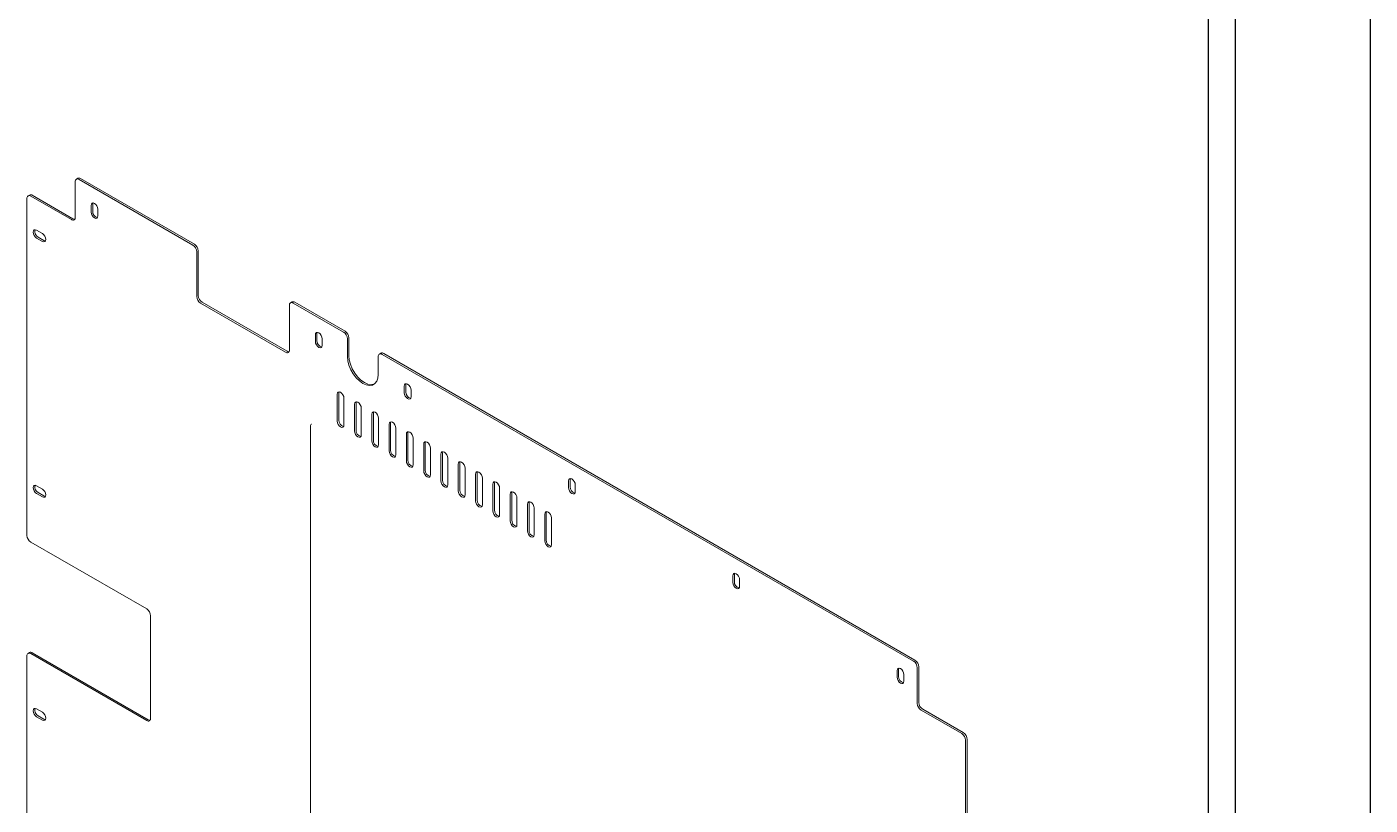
# Model space of a CAD drawing. Header units: millimetres. Extents: x 2 to 295, y 1 to 209.
# Drawn here: x 245.96 to 295.11, y 79.85 to 108.33 of the extents above; entities that cross this region are included whole.
import ezdxf

# ---------------------------------------------------------------- set-up
doc = ezdxf.new("R2010")
doc.units = ezdxf.units.MM
doc.layers.add('SLD-0', color=179, linetype='Continuous')

msp = doc.modelspace()

# ---------------------------------------------------------------- linework, layer by layer
at = {"color": 7, "linetype": 'Continuous', "lineweight": 15}
for p, q in [((247.8289, 102.7877), (247.7723, 102.7551)), ((247.8723, 102.7452), (252.0336, 100.3429)), ((247.9289, 102.7778), (252.0902, 100.3756)), ((247.7309, 101.357), (247.7309, 102.6635)), ((245.9631, 89.7212), (245.9631, 102.0509)), ((246.0611, 102.1752), (246.0045, 102.1425)), ((246.1045, 102.1326), (247.5895, 101.2754)), ((246.1611, 102.1653), (247.646, 101.308)), ((248.3142, 101.796), (248.3142, 101.551)), ((248.3708, 101.8286), (248.3708, 101.5837)), ((248.5617, 101.6531), (248.5617, 101.4082)), ((246.3167, 100.8874), (246.5288, 100.7649)), ((246.3167, 100.6016), (246.5288, 100.4792)), ((246.3732, 100.6343), (246.5854, 100.5118)), ((252.175, 100.0979), (252.175, 98.4649)), ((252.2316, 100.1306), (252.2316, 98.4975)), ((252.3165, 98.2199), (255.4277, 96.4238)), ((252.373, 98.2526), (255.4843, 96.4565)), ((255.5692, 96.5055), (255.5692, 98.1386)), ((255.6672, 98.2628), (255.6106, 98.2301)), ((255.7106, 98.2202), (257.5455, 97.1609)), ((255.7671, 98.2529), (257.6021, 97.1936)), ((256.5167, 97.0608), (256.5167, 96.8159)), ((256.5732, 97.0935), (256.5732, 96.8485)), ((256.7642, 96.918), (256.7642, 96.673)), ((257.6869, 96.2628), (257.6869, 96.916)), ((257.7435, 96.2954), (257.7435, 96.9487)), ((258.9163, 96.3871), (258.8597, 96.3544)), ((258.9597, 96.3445), (278.3981, 85.123)), ((259.0163, 96.3772), (278.4547, 85.1557)), ((258.8183, 95.6096), (258.8183, 96.2629)), ((257.3157, 94.8848), (257.3157, 93.905)), ((257.3723, 94.9175), (257.3723, 93.9376)), ((259.7694, 95.1831), (259.7694, 94.9381)), ((259.8259, 95.2157), (259.8259, 94.9708)), ((260.0169, 95.0402), (260.0169, 94.7953)), ((257.5632, 93.7621), (257.5632, 94.7419)), ((257.9486, 94.5195), (257.9486, 93.5396)), ((258.0051, 94.5521), (258.0051, 93.5723)), ((258.1961, 93.3968), (258.1961, 94.3766)), ((258.5814, 94.1541), (258.5814, 93.1743)), ((258.638, 94.1868), (258.638, 93.2069)), ((258.8289, 93.0314), (258.8289, 94.0113)), ((256.3429, 93.7436), (256.3429, 74.2283)), ((259.2143, 93.7888), (259.2143, 92.8089)), ((259.2709, 93.8214), (259.2709, 92.8416)), ((259.4618, 92.6661), (259.4618, 93.6459)), ((259.8471, 93.4234), (259.8471, 92.4436)), ((259.9037, 93.4561), (259.9037, 92.4763)), ((260.0946, 92.3007), (260.0946, 93.2806)), ((260.48, 93.0581), (260.48, 92.0783)), ((260.5366, 93.0908), (260.5366, 92.1109)), ((260.7275, 91.9354), (260.7275, 92.9152)), ((261.1129, 92.6928), (261.1129, 91.7129)), ((261.1694, 92.7254), (261.1694, 91.7456)), ((261.3604, 91.57), (261.3604, 92.5499)), ((261.7457, 92.3274), (261.7457, 91.3476)), ((261.8023, 92.3601), (261.8023, 91.3802)), ((261.9932, 91.2047), (261.9932, 92.1845)), ((262.3786, 91.9621), (262.3786, 90.9822)), ((262.4352, 91.9947), (262.4352, 91.0149)), ((246.3167, 91.538), (246.5288, 91.4155)), ((262.6261, 90.8394), (262.6261, 91.8192)), ((263.0115, 91.5967), (263.0115, 90.6169)), ((263.068, 91.6294), (263.068, 90.6495)), ((263.2589, 90.474), (263.2589, 91.4539)), ((265.7798, 91.7134), (265.7798, 91.4684)), ((265.8363, 91.746), (265.8363, 91.501)), ((266.0273, 91.5705), (266.0273, 91.3255)), ((246.3167, 91.2522), (246.5288, 91.1298)), ((246.3732, 91.2849), (246.5854, 91.1624)), ((263.6443, 91.2314), (263.6443, 90.2515)), ((263.7009, 91.264), (263.7009, 90.2842)), ((263.8918, 90.1087), (263.8918, 91.0885)), ((264.2772, 90.866), (264.2772, 89.8862)), ((264.3337, 90.8987), (264.3337, 89.9189)), ((264.5247, 89.7433), (264.5247, 90.7232)), ((264.91, 90.5007), (264.91, 89.5209)), ((264.9666, 90.5334), (264.9666, 89.5535)), ((265.1575, 89.378), (265.1575, 90.3578)), ((250.3472, 87.027), (246.1045, 89.4762)), ((271.7902, 88.2436), (271.7902, 87.9987)), ((271.8468, 88.2763), (271.8468, 88.0313)), ((272.0377, 88.1007), (272.0377, 87.8558)), ((250.4886, 83.026), (250.4886, 86.7821)), ((245.9631, 72.9821), (245.9631, 85.3119)), ((246.0611, 85.4361), (246.0045, 85.4034)), ((246.1045, 85.3935), (250.3472, 82.9443)), ((246.1611, 85.4262), (250.4037, 82.977)), ((277.8006, 84.5289), (277.8006, 84.7739)), ((277.8572, 84.5616), (277.8572, 84.8065)), ((278.0481, 84.386), (278.0481, 84.631)), ((278.5395, 84.8781), (278.5395, 83.5716)), ((278.5961, 84.9107), (278.5961, 83.6043)), ((246.3167, 83.3726), (246.5288, 83.2501)), ((246.3167, 83.0868), (246.5288, 82.9644)), ((246.3732, 83.1195), (246.5854, 82.997)), ((278.6809, 83.3266), (280.1659, 82.4694)), ((278.7375, 83.3593), (280.2224, 82.5021)), ((280.3073, 76.6312), (280.3073, 82.2245)), ((280.3639, 76.6638), (280.3639, 82.2571))]:
    msp.add_line(p, q, dxfattribs=at)
at = {"color": 7, "linetype": 'Continuous', "lineweight": 15, "flags": 128}
for points in [[(248.3142, 101.796), (248.3237, 101.8452), (248.3505, 101.8761), (248.3906, 101.8839), (248.438, 101.8675), (248.4853, 101.8292), (248.5255, 101.7751), (248.5523, 101.7132), (248.5617, 101.6531)], [(248.3708, 101.8286), (248.3802, 101.8779), (248.3835, 101.8843)], [(248.5617, 101.4082), (248.5523, 101.3589), (248.5255, 101.328), (248.4853, 101.3202), (248.438, 101.3367), (248.3906, 101.3749), (248.3505, 101.4291), (248.3237, 101.4909), (248.3142, 101.551)], [(246.3167, 100.6016), (246.2693, 100.6398), (246.2292, 100.694), (246.2023, 100.7558), (246.1929, 100.8159), (246.2023, 100.8652), (246.2292, 100.8961), (246.2693, 100.9039), (246.3167, 100.8874)], [(246.5288, 100.7649), (246.5761, 100.7267), (246.6163, 100.6726), (246.6431, 100.6107), (246.6525, 100.5506), (246.6431, 100.5014), (246.6163, 100.4705), (246.5761, 100.4627), (246.5288, 100.4792)], [(246.6399, 100.495), (246.6327, 100.4953), (246.5854, 100.5118)], [(256.5167, 97.0608), (256.5261, 97.1101), (256.5529, 97.1409), (256.5931, 97.1487), (256.6404, 97.1323), (256.6878, 97.0941), (256.7279, 97.0399), (256.7547, 96.9781), (256.7642, 96.918)], [(256.7642, 96.673), (256.7547, 96.6237), (256.7279, 96.5929), (256.6878, 96.5851), (256.6404, 96.6015), (256.5931, 96.6397), (256.5529, 96.6939), (256.5261, 96.7557), (256.5167, 96.8159)], [(256.5732, 97.0935), (256.5827, 97.1427), (256.5859, 97.1491)], [(258.8183, 95.6096), (258.8041, 95.4725), (258.7623, 95.3586), (258.6949, 95.2736), (258.6053, 95.2219), (258.4981, 95.206), (258.3785, 95.2267), (258.2526, 95.283), (258.1267, 95.372), (258.0072, 95.4894), (257.8999, 95.6291), (257.8104, 95.7842), (257.743, 95.947), (257.7011, 96.1092), (257.6869, 96.2628)], [(258.6799, 95.2614), (258.6619, 95.2545), (258.5546, 95.2386), (258.4351, 95.2593), (258.3092, 95.3156), (258.1833, 95.4047), (258.0637, 95.522), (257.9565, 95.6618), (257.8669, 95.8169), (257.7995, 95.9797), (257.7577, 96.1419), (257.7435, 96.2954)], [(257.5632, 94.7419), (257.5538, 94.8021), (257.5269, 94.8639), (257.4868, 94.9181), (257.4394, 94.9563), (257.3921, 94.9727), (257.3519, 94.9649), (257.3251, 94.9341), (257.3157, 94.8848)], [(257.3849, 94.9731), (257.3817, 94.9667), (257.3723, 94.9175)], [(259.7694, 95.1831), (259.7788, 95.2323), (259.8056, 95.2632), (259.8458, 95.271), (259.8931, 95.2545), (259.9405, 95.2163), (259.9806, 95.1622), (260.0074, 95.1003), (260.0169, 95.0402)], [(260.0169, 94.7953), (260.0074, 94.746), (259.9806, 94.7151), (259.9405, 94.7073), (259.8931, 94.7238), (259.8458, 94.762), (259.8056, 94.8162), (259.7788, 94.878), (259.7694, 94.9381)], [(259.8259, 95.2157), (259.8354, 95.265), (259.8386, 95.2714)], [(258.1961, 94.3766), (258.1866, 94.4367), (258.1598, 94.4986), (258.1197, 94.5527), (258.0723, 94.5909), (258.025, 94.6074), (257.9848, 94.5996), (257.958, 94.5687), (257.9486, 94.5195)], [(258.0178, 94.6078), (258.0146, 94.6014), (258.0051, 94.5521)], [(257.3157, 93.905), (257.3251, 93.8448), (257.3519, 93.783), (257.3921, 93.7289), (257.4394, 93.6906), (257.4868, 93.6742), (257.5269, 93.682), (257.5538, 93.7129), (257.5632, 93.7621)], [(258.8289, 94.0113), (258.8195, 94.0714), (258.7927, 94.1332), (258.7525, 94.1874), (258.7052, 94.2256), (258.6578, 94.2421), (258.6177, 94.2343), (258.5908, 94.2034), (258.5814, 94.1541)], [(258.6507, 94.2424), (258.6474, 94.236), (258.638, 94.1868)], [(259.4618, 93.6459), (259.4524, 93.706), (259.4255, 93.7679), (259.3854, 93.822), (259.338, 93.8602), (259.2907, 93.8767), (259.2505, 93.8689), (259.2237, 93.838), (259.2143, 93.7888)], [(259.2835, 93.8771), (259.2803, 93.8707), (259.2709, 93.8214)], [(257.9486, 93.5396), (257.958, 93.4795), (257.9848, 93.4177), (258.025, 93.3635), (258.0723, 93.3253), (258.1197, 93.3088), (258.1598, 93.3166), (258.1866, 93.3475), (258.1961, 93.3968)], [(260.0946, 93.2806), (260.0852, 93.3407), (260.0584, 93.4025), (260.0182, 93.4567), (259.9709, 93.4949), (259.9235, 93.5114), (259.8834, 93.5036), (259.8566, 93.4727), (259.8471, 93.4234)], [(259.9164, 93.5118), (259.9131, 93.5054), (259.9037, 93.4561)], [(258.5814, 93.1743), (258.5908, 93.1142), (258.6177, 93.0523), (258.6578, 92.9982), (258.7052, 92.96), (258.7525, 92.9435), (258.7927, 92.9513), (258.8195, 92.9822), (258.8289, 93.0314)], [(260.7275, 92.9152), (260.7181, 92.9754), (260.6913, 93.0372), (260.6511, 93.0913), (260.6038, 93.1296), (260.5564, 93.146), (260.5163, 93.1382), (260.4894, 93.1074), (260.48, 93.0581)], [(260.5492, 93.1464), (260.546, 93.14), (260.5366, 93.0908)], [(259.2143, 92.8089), (259.2237, 92.7488), (259.2505, 92.687), (259.2907, 92.6328), (259.338, 92.5946), (259.3854, 92.5782), (259.4255, 92.586), (259.4524, 92.6168), (259.4618, 92.6661)], [(259.8471, 92.4436), (259.8566, 92.3835), (259.8834, 92.3216), (259.9235, 92.2675), (259.9709, 92.2293), (260.0182, 92.2128), (260.0584, 92.2206), (260.0852, 92.2515), (260.0946, 92.3007)], [(261.3604, 92.5499), (261.3509, 92.61), (261.3241, 92.6719), (261.284, 92.726), (261.2366, 92.7642), (261.1893, 92.7807), (261.1491, 92.7729), (261.1223, 92.742), (261.1129, 92.6928)], [(261.1821, 92.7811), (261.1789, 92.7747), (261.1694, 92.7254)], [(261.9932, 92.1845), (261.9838, 92.2447), (261.957, 92.3065), (261.9168, 92.3607), (261.8695, 92.3989), (261.8221, 92.4153), (261.782, 92.4075), (261.7551, 92.3767), (261.7457, 92.3274)], [(261.815, 92.4157), (261.8117, 92.4093), (261.8023, 92.3601)], [(260.48, 92.0783), (260.4894, 92.0181), (260.5163, 91.9563), (260.5564, 91.9021), (260.6038, 91.8639), (260.6511, 91.8475), (260.6913, 91.8553), (260.7181, 91.8861), (260.7275, 91.9354)], [(262.6261, 91.8192), (262.6167, 91.8793), (262.5898, 91.9412), (262.5497, 91.9953), (262.5023, 92.0335), (262.455, 92.05), (262.4148, 92.0422), (262.388, 92.0113), (262.3786, 91.9621)], [(262.4478, 92.0504), (262.4446, 92.044), (262.4352, 91.9947)], [(246.3167, 91.2522), (246.2693, 91.2904), (246.2292, 91.3446), (246.2023, 91.4064), (246.1929, 91.4666), (246.2023, 91.5158), (246.2292, 91.5467), (246.2693, 91.5545), (246.3167, 91.538)], [(246.5288, 91.4155), (246.5761, 91.3773), (246.6163, 91.3232), (246.6431, 91.2613), (246.6525, 91.2012), (246.6431, 91.152), (246.6163, 91.1211), (246.5761, 91.1133), (246.5288, 91.1298)], [(261.1129, 91.7129), (261.1223, 91.6528), (261.1491, 91.5909), (261.1893, 91.5368), (261.2366, 91.4986), (261.284, 91.4821), (261.3241, 91.4899), (261.3509, 91.5208), (261.3604, 91.57)], [(263.2589, 91.4539), (263.2495, 91.514), (263.2227, 91.5758), (263.1825, 91.63), (263.1352, 91.6682), (263.0878, 91.6847), (263.0477, 91.6769), (263.0209, 91.646), (263.0115, 91.5967)], [(263.0807, 91.6851), (263.0774, 91.6786), (263.068, 91.6294)], [(265.7798, 91.7134), (265.7892, 91.7626), (265.816, 91.7935), (265.8562, 91.8013), (265.9035, 91.7848), (265.9509, 91.7466), (265.991, 91.6924), (266.0178, 91.6306), (266.0273, 91.5705)], [(266.0273, 91.3255), (266.0178, 91.2763), (265.991, 91.2454), (265.9509, 91.2376), (265.9035, 91.2541), (265.8562, 91.2923), (265.816, 91.3464), (265.7892, 91.4083), (265.7798, 91.4684)], [(265.8363, 91.746), (265.8458, 91.7953), (265.849, 91.8017)], [(246.6399, 91.1456), (246.6327, 91.146), (246.5854, 91.1624)], [(261.7457, 91.3476), (261.7551, 91.2875), (261.782, 91.2256), (261.8221, 91.1715), (261.8695, 91.1332), (261.9168, 91.1168), (261.957, 91.1246), (261.9838, 91.1555), (261.9932, 91.2047)], [(262.3786, 90.9822), (262.388, 90.9221), (262.4148, 90.8603), (262.455, 90.8061), (262.5023, 90.7679), (262.5497, 90.7514), (262.5898, 90.7592), (262.6167, 90.7901), (262.6261, 90.8394)], [(263.8918, 91.0885), (263.8824, 91.1486), (263.8556, 91.2105), (263.8154, 91.2646), (263.7681, 91.3029), (263.7207, 91.3193), (263.6806, 91.3115), (263.6537, 91.2806), (263.6443, 91.2314)], [(263.7135, 91.3197), (263.7103, 91.3133), (263.7009, 91.264)], [(264.5247, 90.7232), (264.5152, 90.7833), (264.4884, 90.8451), (264.4483, 90.8993), (264.4009, 90.9375), (264.3536, 90.954), (264.3134, 90.9462), (264.2866, 90.9153), (264.2772, 90.866)], [(264.3464, 90.9544), (264.3432, 90.948), (264.3337, 90.8987)], [(263.0115, 90.6169), (263.0209, 90.5568), (263.0477, 90.4949), (263.0878, 90.4408), (263.1352, 90.4026), (263.1825, 90.3861), (263.2227, 90.3939), (263.2495, 90.4248), (263.2589, 90.474)], [(265.1575, 90.3578), (265.1481, 90.418), (265.1213, 90.4798), (265.0811, 90.534), (265.0338, 90.5722), (264.9864, 90.5886), (264.9463, 90.5808), (264.9195, 90.55), (264.91, 90.5007)], [(264.9793, 90.589), (264.976, 90.5826), (264.9666, 90.5334)], [(263.6443, 90.2515), (263.6537, 90.1914), (263.6806, 90.1296), (263.7207, 90.0754), (263.7681, 90.0372), (263.8154, 90.0208), (263.8556, 90.0286), (263.8824, 90.0594), (263.8918, 90.1087)], [(264.2772, 89.8862), (264.2866, 89.8261), (264.3134, 89.7642), (264.3536, 89.7101), (264.4009, 89.6719), (264.4483, 89.6554), (264.4884, 89.6632), (264.5152, 89.6941), (264.5247, 89.7433)], [(264.91, 89.5209), (264.9195, 89.4607), (264.9463, 89.3989), (264.9864, 89.3447), (265.0338, 89.3065), (265.0811, 89.2901), (265.1213, 89.2979), (265.1481, 89.3287), (265.1575, 89.378)], [(271.7902, 88.2436), (271.7996, 88.2929), (271.8264, 88.3237), (271.8666, 88.3315), (271.9139, 88.3151), (271.9613, 88.2769), (272.0014, 88.2227), (272.0282, 88.1609), (272.0377, 88.1007)], [(272.0377, 87.8558), (272.0282, 87.8065), (272.0014, 87.7757), (271.9613, 87.7679), (271.9139, 87.7843), (271.8666, 87.8225), (271.8264, 87.8767), (271.7996, 87.9385), (271.7902, 87.9987)], [(271.8468, 88.2763), (271.8562, 88.3255), (271.8594, 88.3319)], [(277.8006, 84.7739), (277.81, 84.8231), (277.8368, 84.854), (277.877, 84.8618), (277.9243, 84.8453), (277.9717, 84.8071), (278.0118, 84.753), (278.0387, 84.6911), (278.0481, 84.631)], [(278.0481, 84.386), (278.0387, 84.3368), (278.0118, 84.3059), (277.9717, 84.2981), (277.9243, 84.3146), (277.877, 84.3528), (277.8368, 84.407), (277.81, 84.4688), (277.8006, 84.5289)], [(277.8572, 84.8065), (277.8666, 84.8558), (277.8698, 84.8622)], [(246.3167, 83.3726), (246.2693, 83.3891), (246.2292, 83.3813), (246.2023, 83.3504), (246.1929, 83.3011), (246.2023, 83.241), (246.2292, 83.1792), (246.2693, 83.125), (246.3167, 83.0868)], [(246.5288, 82.9644), (246.5761, 82.9479), (246.6163, 82.9557), (246.6431, 82.9866), (246.6525, 83.0358), (246.6431, 83.0959), (246.6163, 83.1578), (246.5761, 83.2119), (246.5288, 83.2501)], [(246.5854, 82.997), (246.6327, 82.9805), (246.6399, 82.9802)]]:
    msp.add_lwpolyline(points, dxfattribs=at)
at = {"color": 7, "linetype": 'Continuous', "lineweight": 15}
for centre, radius, start, end in [((247.8171, 102.6775), 0.0873, 50.79671, 189.21404), ((247.8703, 102.6961), 0.1006, 54.38242, 114.30712), ((246.0493, 102.0649), 0.0873, 50.79671, 189.21404), ((246.1025, 102.0835), 0.1006, 54.38242, 114.30712), ((247.6447, 101.3431), 0.0873, 230.79671, 9.21404), ((247.7117, 101.4111), 0.1222, 237.46897, 270.89631), ((248.5946, 101.5719), 0.2241, 176.98732, 258.28042), ((246.4749, 100.834), 0.2241, 161.71516, 243.01191), ((251.868, 100.084), 0.3074, 2.60548, 57.39452), ((251.9246, 100.1166), 0.3074, 2.60548, 57.39452), ((252.4821, 98.4788), 0.3074, 182.60548, 237.39452), ((252.5387, 98.5115), 0.3074, 182.60548, 237.39452), ((255.6554, 98.1526), 0.0873, 50.79671, 189.21404), ((255.7086, 98.1711), 0.1006, 54.38242, 114.30712), ((256.797, 96.8367), 0.2241, 176.98732, 258.28042), ((257.3799, 96.902), 0.3074, 2.60548, 57.39452), ((257.4365, 96.9347), 0.3074, 2.60548, 57.39452), ((255.4829, 96.4915), 0.0873, 230.79671, 9.21404), ((255.55, 96.5595), 0.1222, 237.46897, 270.89631), ((258.9045, 96.2769), 0.0873, 50.79671, 189.21404), ((258.9577, 96.2954), 0.1006, 54.38242, 114.30712), ((260.0497, 94.959), 0.2241, 176.98732, 258.28042), ((257.596, 93.9258), 0.2241, 176.98732, 258.28042), ((256.3929, 93.7436), 0.05, 119.99731, 180), ((258.2289, 93.5605), 0.2241, 176.98732, 258.28042), ((258.8618, 93.1952), 0.2241, 176.98732, 258.28042), ((259.4946, 92.8298), 0.2241, 176.98732, 258.28042), ((260.1275, 92.4645), 0.2241, 176.98732, 258.28042), ((260.7603, 92.0991), 0.2241, 176.98732, 258.28042), ((246.4749, 91.4846), 0.2241, 161.71516, 243.01191), ((261.3932, 91.7338), 0.2241, 176.98732, 258.28042), ((266.0601, 91.4893), 0.2241, 176.98732, 258.28042), ((262.0261, 91.3685), 0.2241, 176.98732, 258.28042), ((262.6589, 91.0031), 0.2241, 176.98732, 258.28042), ((263.2918, 90.6378), 0.2241, 176.98732, 258.28042), ((263.9247, 90.2724), 0.2241, 176.98732, 258.28042), ((246.2701, 89.7351), 0.3074, 182.60548, 237.39452), ((264.5575, 89.9071), 0.2241, 176.98732, 258.28042), ((265.1904, 89.5417), 0.2241, 176.98732, 258.28042), ((272.0705, 88.0195), 0.2241, 176.98732, 258.28042), ((250.1815, 86.7681), 0.3074, 2.60548, 57.39452), ((246.0493, 85.3258), 0.0873, 50.79671, 189.21404), ((246.1025, 85.3444), 0.1006, 54.38242, 114.30712), ((278.2325, 84.8641), 0.3074, 2.60548, 57.39452), ((278.289, 84.8967), 0.3074, 2.60548, 57.39452), ((278.0809, 84.5498), 0.2241, 176.98732, 258.28042), ((278.8466, 83.5856), 0.3074, 182.60548, 237.39452), ((278.9031, 83.6182), 0.3074, 182.60548, 237.39452), ((246.4749, 83.3192), 0.2241, 161.71516, 243.01191), ((250.4024, 83.012), 0.0873, 230.79671, 9.21404), ((250.4695, 83.08), 0.1222, 237.46897, 270.89631), ((280.0002, 82.2105), 0.3074, 2.60548, 57.39452), ((280.0568, 82.2432), 0.3074, 2.60548, 57.39452)]:
    msp.add_arc(centre, radius, start, end, dxfattribs=at)
msp.add_open_spline([(256.3729, 93.7913), (256.373, 93.7915), (256.3732, 93.7923), (256.3706, 93.7881), (256.3685, 93.7875), (256.368, 93.7874)], degree=3, knots=[0, 0, 0, 0, 0.1939967, 0.8304831, 1, 1, 1, 1], dxfattribs=at)
at = {"layer": 'SLD-0'}
for p, q in [((295.1066, 208.6737), (295.1066, 1.2938)), ((289.1814, 197.811), (289.1814, 7.2189))]:
    msp.add_line(p, q, dxfattribs=at)
at = {"layer": 'SLD-0', "color": 6, "linetype": 'Continuous'}
msp.add_line((290.1689, 198.7985), (290.1689, 6.2314), dxfattribs=at)

doc.saveas('drawing.dxf')
